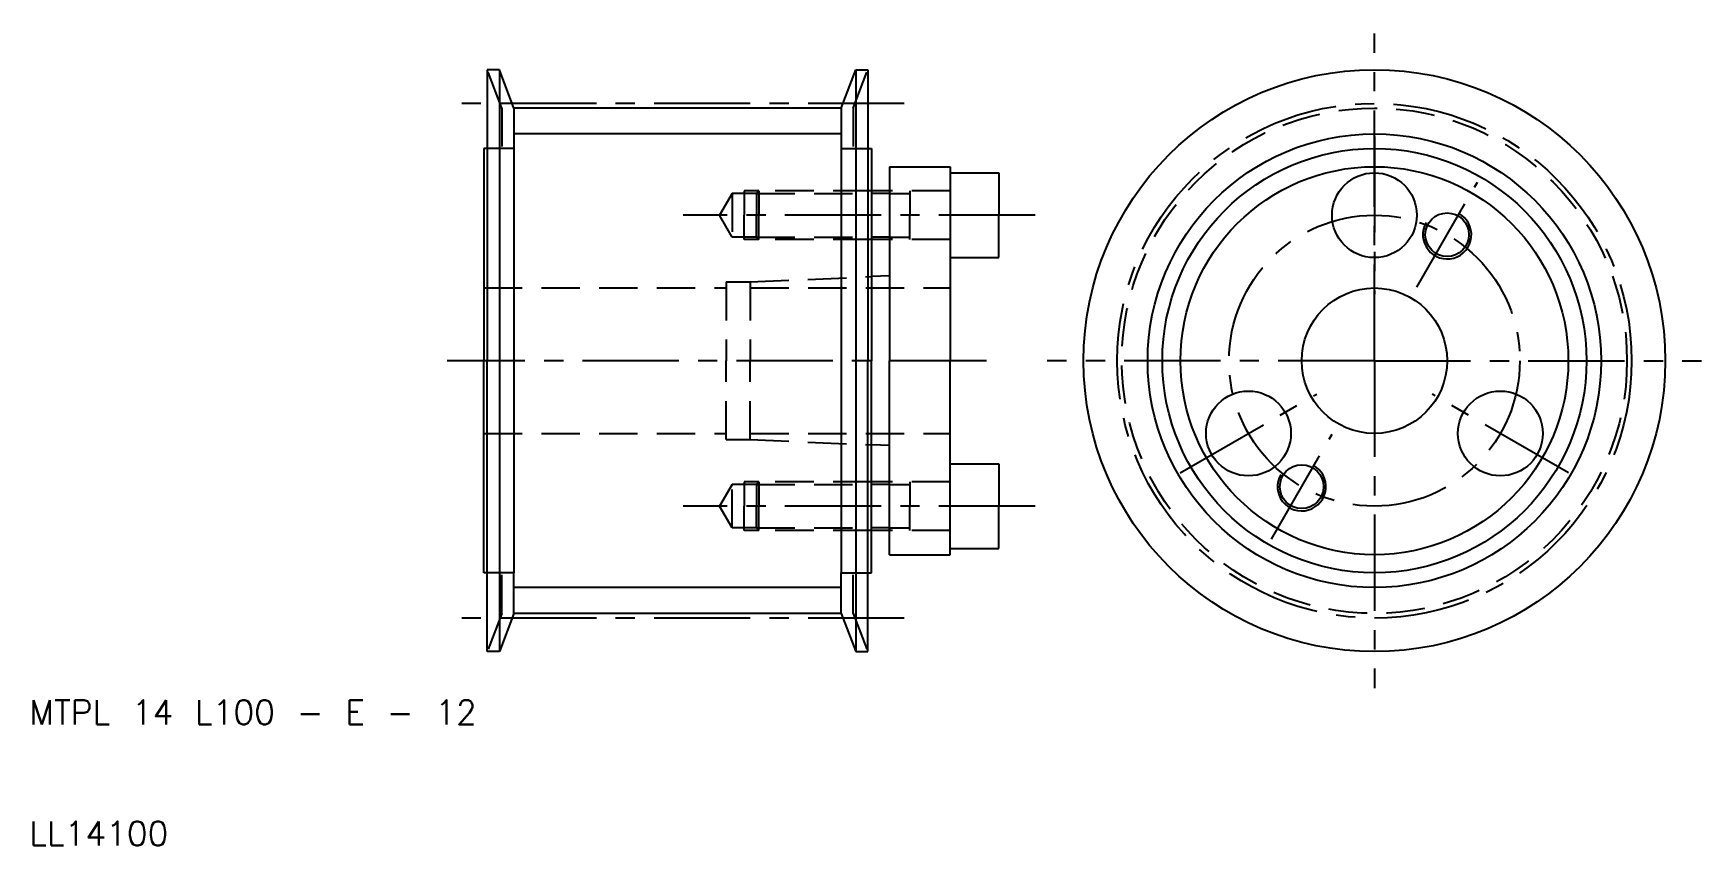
# Model space of a CAD drawing. Extents: x 10 to 148, y 10 to 77.
import ezdxf

# ---------------------------------------------------------------- set-up
doc = ezdxf.new("R2010")
doc.units = 0
doc.header["$LTSCALE"] = 0.25
doc.linetypes.add('CENTER', pattern=[50.8, 31.75, -6.35, 6.35, -6.35])
doc.linetypes.add('DASHED', pattern=[19.05, 12.7, -6.35])
doc.layers.get('0').update_dxf_attribs({"linetype": 'CONTINUOUS'})
doc.layers.add('CENTER', color=1, linetype='CENTER')
doc.styles.get("Standard").update_dxf_attribs({"font": 'txt.shx'})

msp = doc.modelspace()

# ---------------------------------------------------------------- linework, layer by layer
at = {"color": 3, "linetype": 'DASHED'}
for p, q in [((49, 70.84), (47.8, 74)), ((78, 70.84), (79.2, 74)), ((49, 70.84), (49, 67.5)), ((78, 70.84), (78, 67.5)), ((50, 67.5), (47.8, 67.5)), ((77, 67.5), (79.2, 67.5)), ((68, 63.8), (66.96077, 62)), ((68, 63.8), (68, 60.2)), ((70, 63.8), (68, 63.8)), ((70.2, 64), (69, 64)), ((69, 64), (69, 62)), ((70.2, 64), (70, 63.8)), ((70, 63.8), (79.5, 63.8)), ((70, 63.8), (70, 62)), ((79.5, 64), (70.2, 64)), ((70.2, 64), (70.2, 62)), ((86, 64), (81, 64)), ((81, 63.8), (82.666667, 63.8)), ((82.666667, 64), (82.666667, 62)), ((68, 60.2), (66.96077, 62)), ((69, 60), (69, 62)), ((70, 60.2), (70, 62)), ((70.2, 60), (70.2, 62)), ((82.666667, 60), (82.666667, 62)), ((70, 60.2), (68, 60.2)), ((70.2, 60), (69, 60)), ((70, 60.2), (79.5, 60.2)), ((70.2, 60), (70, 60.2)), ((79.5, 60), (70.2, 60)), ((81, 60.2), (82.666667, 60.2)), ((86, 60), (81, 60)), ((67.5, 56.5), (67.5, 50)), ((67.5, 56.5), (69.5, 56.5)), ((69.5, 56.5), (79.5, 56.934783)), ((69.5, 56.5), (69.5, 50)), ((47.5, 56), (67.5, 56)), ((69.5, 56), (86, 56)), ((67.5, 43.5), (67.5, 50)), ((69.5, 43.5), (69.5, 50)), ((47.5, 44), (67.5, 44)), ((67.5, 43.5), (69.5, 43.5)), ((69.5, 44), (86, 44)), ((69.5, 43.5), (79.5, 43.065217)), ((69, 40), (69, 38)), ((70.2, 40), (69, 40)), ((70.2, 40), (70, 39.8)), ((79.5, 40), (70.2, 40)), ((70.2, 40), (70.2, 38)), ((86, 40), (81, 40)), ((82.666667, 40), (82.666667, 38)), ((68, 39.8), (66.96077, 38)), ((68, 36.2), (68, 39.8)), ((70, 39.8), (68, 39.8)), ((70, 39.8), (79.5, 39.8)), ((70, 39.8), (70, 38)), ((81, 39.8), (82.666667, 39.8)), ((68, 36.2), (66.96077, 38)), ((69, 36), (69, 38)), ((70, 36.2), (70, 38)), ((70.2, 36), (70.2, 38)), ((82.666667, 36), (82.666667, 38)), ((70, 36.2), (68, 36.2)), ((70.2, 36), (69, 36)), ((70, 36.2), (79.5, 36.2)), ((70.2, 36), (70, 36.2)), ((79.5, 36), (70.2, 36)), ((81, 36.2), (82.666667, 36.2)), ((86, 36), (81, 36)), ((50, 32.5), (47.8, 32.5)), ((49, 29.16), (49, 32.5)), ((77, 32.5), (79.2, 32.5)), ((78, 29.16), (78, 32.5)), ((49, 29.16), (47.8, 26)), ((78, 29.16), (79.2, 26))]:
    msp.add_line(p, q, dxfattribs=at)
for p, q in [((47.8, 74), (47.8, 67.5)), ((48.8, 74), (47.8, 74)), ((48.8, 74), (48.8, 26)), ((50, 70.84), (48.8, 74)), ((77, 70.84), (78.2, 74)), ((78.2, 74), (79.2, 74)), ((78.2, 74), (78.2, 26)), ((79.2, 74), (79.2, 67.5)), ((77, 70.84), (50, 70.84)), ((50, 70.84), (50, 67.5)), ((77, 70.84), (77, 67.5)), ((47.5, 67.5), (47.5, 50)), ((47.8, 67.5), (47.5, 67.5)), ((47.8, 67.5), (47.8, 50)), ((50, 67.5), (50, 32.5)), ((77, 67.5), (77, 32.5)), ((79.2, 67.5), (79.2, 50)), ((79.2, 67.5), (79.5, 67.5)), ((79.5, 67.5), (79.5, 64)), ((81, 66), (86, 66)), ((81, 66), (81, 64)), ((86, 66), (86, 65.5)), ((86, 65.5), (90, 65.5)), ((86, 65.5), (86, 58.5)), ((90, 65.5), (90, 62)), ((79.5, 64), (79.5, 60)), ((81, 64), (79.5, 64)), ((81, 64), (81, 60)), ((90, 58.5), (90, 62)), ((79.5, 60), (79.5, 56.934783)), ((81, 60), (79.5, 60)), ((81, 60), (81, 57)), ((86, 58.5), (86, 50)), ((86, 58.5), (90, 58.5)), ((81, 57), (79.5, 56.934783)), ((79.5, 56.934783), (79.5, 50)), ((81, 57), (81, 50)), ((47.5, 32.5), (47.5, 50)), ((47.8, 32.5), (47.8, 50)), ((79.2, 32.5), (79.2, 50)), ((79.5, 43.065217), (79.5, 50)), ((81, 43), (81, 50)), ((86, 41.5), (86, 50)), ((79.5, 40), (79.5, 43.065217)), ((81, 43), (79.5, 43.065217)), ((81, 40), (81, 43)), ((86, 41.5), (90, 41.5)), ((86, 34.5), (86, 41.5)), ((90, 41.5), (90, 38)), ((79.5, 36), (79.5, 40)), ((81, 40), (79.5, 40)), ((81, 36), (81, 40)), ((90, 34.5), (90, 38)), ((79.5, 32.5), (79.5, 36)), ((81, 36), (79.5, 36)), ((81, 34), (81, 36)), ((86, 34.5), (90, 34.5)), ((86, 34), (86, 34.5)), ((81, 34), (86, 34)), ((47.8, 32.5), (47.5, 32.5)), ((47.8, 26), (47.8, 32.5)), ((50, 29.16), (50, 32.5)), ((77, 29.16), (77, 32.5)), ((79.2, 26), (79.2, 32.5)), ((79.2, 32.5), (79.5, 32.5)), ((50, 29.16), (48.8, 26)), ((77, 29.16), (50, 29.16)), ((77, 29.16), (78.2, 26)), ((48.8, 26), (47.8, 26)), ((78.2, 26), (79.2, 26))]:
    msp.add_line(p, q)
at = {"color": 3}
for p, q in [((77, 68.71), (50, 68.71)), ((81, 63.8), (79.5, 63.8)), ((81, 60.2), (79.5, 60.2)), ((81, 39.8), (79.5, 39.8)), ((81, 36.2), (79.5, 36.2)), ((77, 31.29), (50, 31.29))]:
    msp.add_line(p, q, dxfattribs=at)
for centre, radius in [((121, 50), 24), ((121, 50), 17.5), ((121, 50), 16), ((121, 50), 16), ((121, 62), 3.5), ((127, 60.392305), 1.8), ((121, 50), 6), ((110.607695, 44), 3.5), ((131.392305, 44), 3.5), ((115, 39.607695), 1.8)]:
    msp.add_circle(centre, radius)
at = {"color": 3, "linetype": 'DASHED'}
msp.add_circle((121, 50), 20.84, dxfattribs=at)
at = {"color": 3}
msp.add_circle((121, 50), 18.71, dxfattribs=at)
for centre in [(127, 60.392305), (115, 39.607695)]:
    msp.add_arc(centre, 2, 150, 62, dxfattribs=at)
at = {"layer": 'CENTER', "color": 1, "linetype": 'CENTER'}
for p, q in [((121, 50), (121, 77)), ((82.2, 71.225), (44.8, 71.225)), ((121, 68.5), (121, 55.5)), ((124.5, 56.062178), (129.5, 64.722432)), ((93, 62), (63.96077, 62)), ((89, 50), (44.5, 50)), ((121, 50), (94, 50)), ((121, 50), (148, 50)), ((121, 50), (121, 23)), ((104.97853, 40.75), (116.23686, 47.25)), ((137.02147, 40.75), (125.76314, 47.25)), ((112.5, 35.277568), (117.5, 43.937822)), ((93, 38), (63.96077, 38)), ((82.2, 28.775), (44.8, 28.775))]:
    msp.add_line(p, q, dxfattribs=at)
for radius in [21.225, 12]:
    msp.add_circle((121, 50), radius, dxfattribs=at)

# ---------------------------------------------------------------- texts
for s, p in [('MTPL 14 L100 - E - 12', (10, 20)), ('LL14100', (10, 10))]:
    msp.add_text(s, height=2).set_placement(p)

doc.saveas('drawing.dxf')
